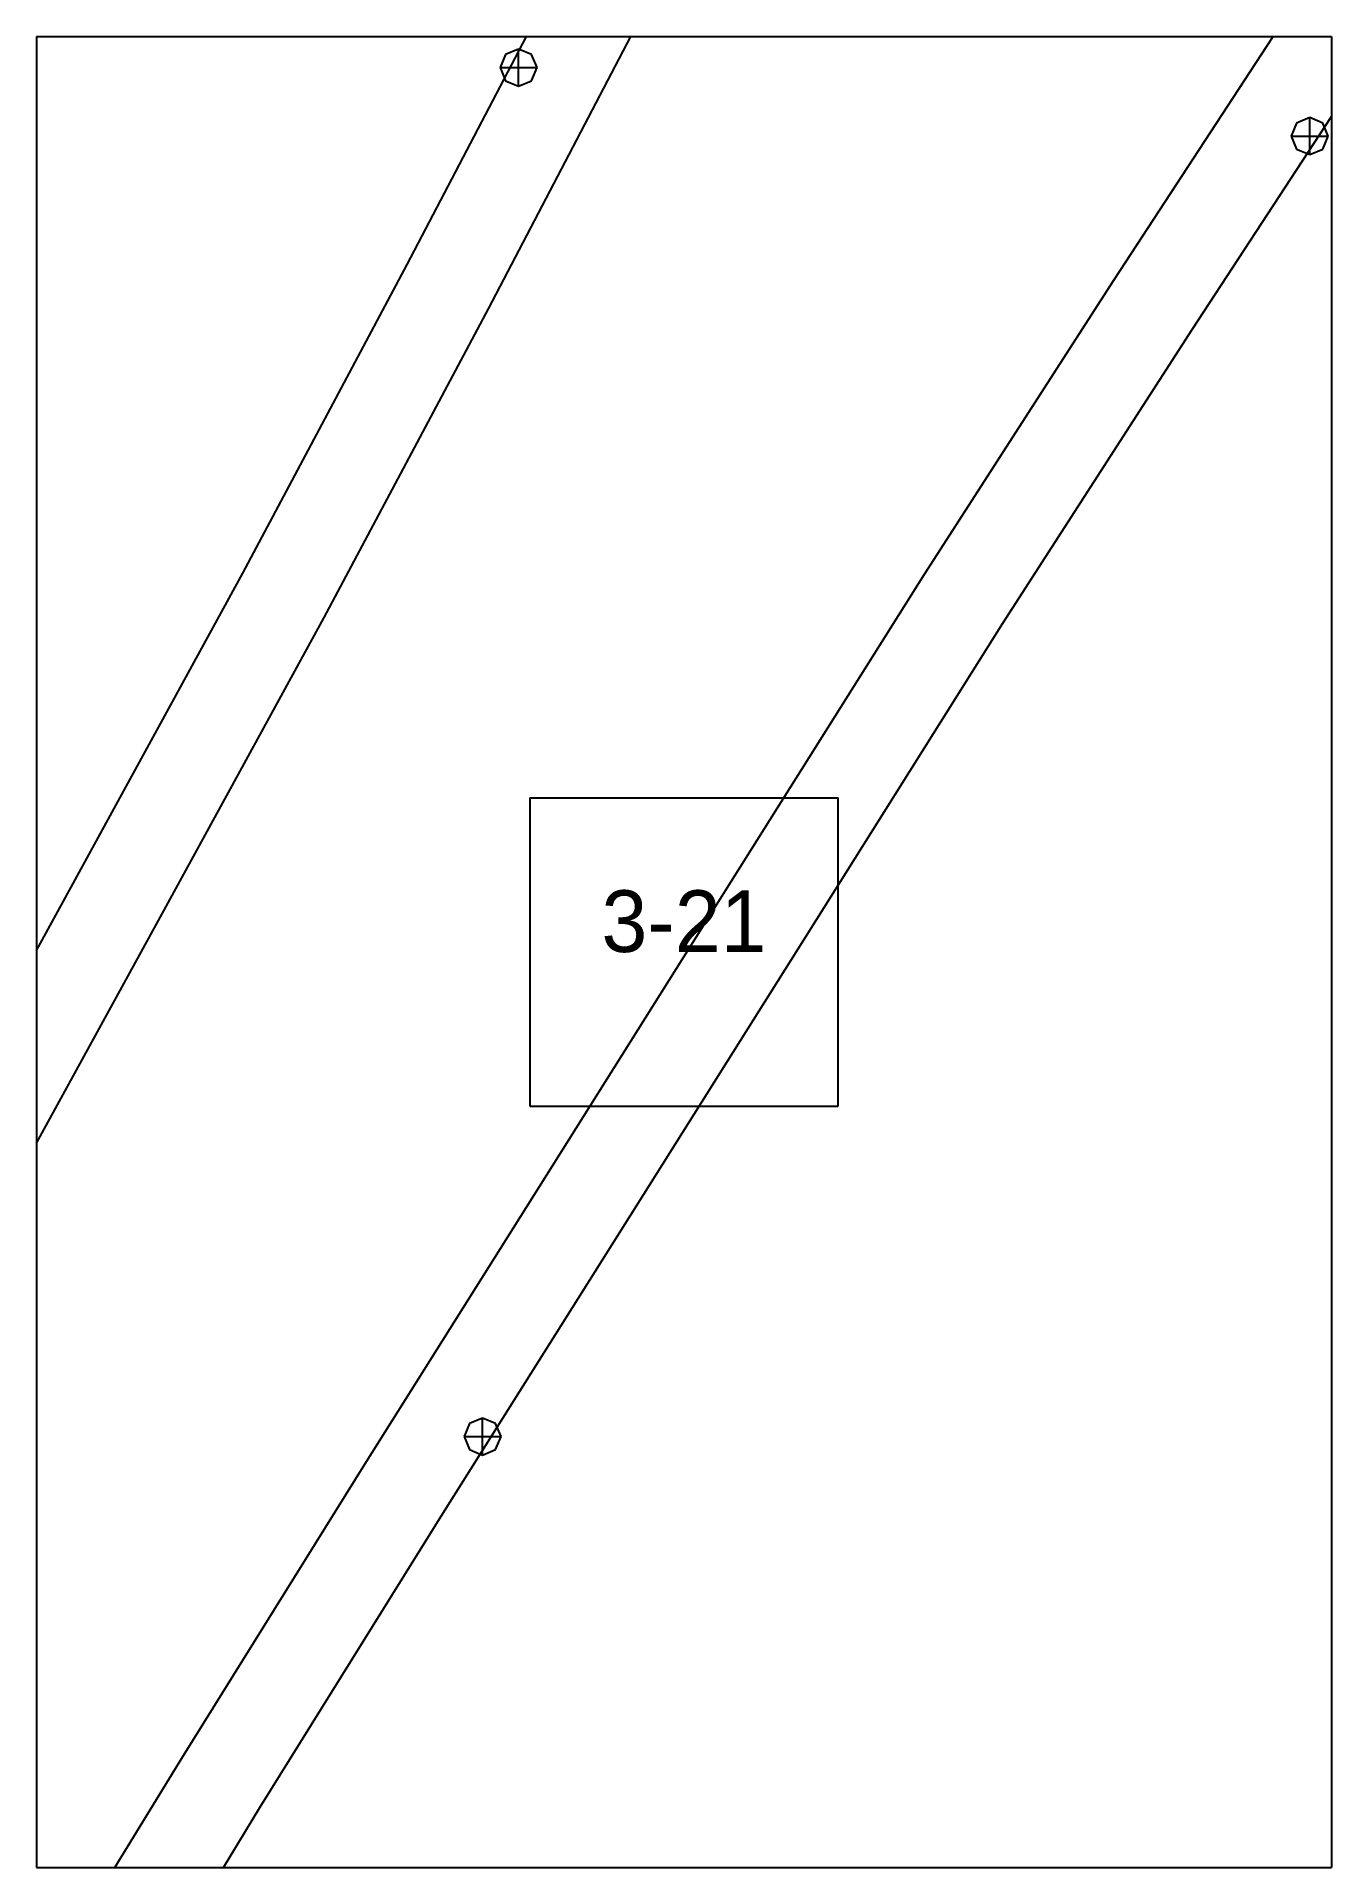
# Paper-space layout 'Plan 3-21' of a CAD drawing. Header units: metres, sheet in millimetres. Extents: x 0 to 210, y 0 to 297.
# The model-space entities are those that its viewports show. They can reach past a viewport. Long polylines and large blocks are cut down to what shows.
import ezdxf
from ezdxf.enums import TextEntityAlignment as Align

# ---------------------------------------------------------------- set-up
doc = ezdxf.new("R2010")
doc.units = ezdxf.units.M
for name, color, linetype in [('default', 7, 'Continuous'), ('TEXTLAYER', 7, 'Continuous'), ('VIEWPORTS', 7, 'Continuous')]:
    doc.layers.add(name, color=color, linetype=linetype)

msp = doc.modelspace()

# ---------------------------------------------------------------- linework, layer by layer
at = {"color": 9}
for p, q in [((4200, -297), (4200, -594)), ((4200, -297), (4200, -594)), ((4410, -297), (4410, -594)), ((4410, -297), (4410, -594)), ((3990, -594), (4200, -594)), ((3990, -594), (4200, -594)), ((4200, -594), (4410, -594)), ((4200, -594), (4200, -891)), ((4200, -594), (4410, -594)), ((4200, -594), (4200, -891)), ((4410, -594), (4620, -594)), ((4410, -594), (4410, -891)), ((4410, -594), (4620, -594)), ((4410, -594), (4410, -891)), ((4280, -717.5), (4330, -717.5)), ((4280, -717.5), (4280, -767.5)), ((4330, -767.5), (4330, -717.5)), ((4280, -767.5), (4330, -767.5)), ((3990, -891), (4200, -891)), ((3990, -891), (4200, -891)), ((4200, -891), (4410, -891)), ((4200, -891), (4200, -1188)), ((4200, -891), (4410, -891)), ((4200, -891), (4200, -1188)), ((4410, -891), (4620, -891)), ((4410, -891), (4410, -1188)), ((4410, -891), (4620, -891)), ((4410, -891), (4410, -1188))]:
    msp.add_line(p, q, dxfattribs=at)
at = {"layer": 'default', "color": 7, "linetype": 'Continuous'}
for p, q in [((4260.12, -630.99), (4286.38, -580.73)), ((4273.28, -638.18), (4299.54, -587.93)), ((4374.7, -633.51), (4405.77, -586.07)), ((4276.05, -596.91), (4275.17, -599.03)), ((4278.17, -596.03), (4276.05, -596.91)), ((4280.29, -596.91), (4278.17, -596.03)), ((4278.17, -602.03), (4278.17, -596.03)), ((4281.17, -599.03), (4280.29, -596.91)), ((4387.4, -641.49), (4418.47, -594.05)), ((4275.17, -599.03), (4281.17, -599.03)), ((4275.17, -599.03), (4276.05, -601.15)), ((4280.29, -601.15), (4281.17, -599.03)), ((4276.05, -601.15), (4278.17, -602.03)), ((4278.17, -602.03), (4280.29, -601.15)), ((4404.37, -608.02), (4403.5, -610.14)), ((4406.5, -607.14), (4404.37, -608.02)), ((4406.5, -613.14), (4406.5, -607.14)), ((4408.62, -608.02), (4406.5, -607.14)), ((4409.5, -610.14), (4408.62, -608.02)), ((4403.5, -610.14), (4409.5, -610.14)), ((4403.5, -610.14), (4404.37, -612.26)), ((4408.62, -612.26), (4409.5, -610.14)), ((4404.37, -612.26), (4406.5, -613.14)), ((4406.5, -613.14), (4408.62, -612.26)), ((4233.45, -681.03), (4260.12, -630.99)), ((4344.03, -681.19), (4374.7, -633.51)), ((4246.62, -688.22), (4273.28, -638.18)), ((4356.72, -689.17), (4387.4, -641.49)), ((4206.26, -730.78), (4233.45, -681.03)), ((4313.85, -729.18), (4344.03, -681.19)), ((4219.42, -737.97), (4246.62, -688.22)), ((4326.55, -737.17), (4356.72, -689.17)), ((4283.67, -777.17), (4313.85, -729.18)), ((4179.07, -780.53), (4206.26, -730.78)), ((4192.23, -787.72), (4219.42, -737.97)), ((4296.36, -785.16), (4326.55, -737.17)), ((4253.48, -825.16), (4283.67, -777.17)), ((4266.17, -833.15), (4296.36, -785.16)), ((4270.21, -818.99), (4269.33, -821.11)), ((4272.33, -818.11), (4270.21, -818.99)), ((4272.33, -824.11), (4272.33, -818.11)), ((4274.45, -818.99), (4272.33, -818.11)), ((4275.33, -821.11), (4274.45, -818.99)), ((4269.33, -821.11), (4275.33, -821.11)), ((4269.33, -821.11), (4270.21, -823.23)), ((4274.45, -823.23), (4275.33, -821.11)), ((4223.54, -873.3), (4253.48, -825.16)), ((4270.21, -823.23), (4272.33, -824.11)), ((4272.33, -824.11), (4274.45, -823.23)), ((4236.23, -881.3), (4266.17, -833.15)), ((4193.92, -921.64), (4223.54, -873.3)), ((4206.61, -929.64), (4236.23, -881.3))]:
    msp.add_line(p, q, dxfattribs=at)

# ---------------------------------------------------------------- texts
at = {"layer": 'TEXTLAYER', "color": 1}
msp.add_text('3-21', height=10, dxfattribs=at).set_placement((4305, -742.5), align=Align.CENTER)

psp = doc.layouts.new('Plan 3-21')

# ---------------------------------------------------------------- viewports
at = {"layer": 'VIEWPORTS'}
psp.add_viewport(center=(105, 148.5), size=(210, 297), view_center_point=(4305, -742.5), view_height=297, dxfattribs=at)

doc.saveas('drawing.dxf')
